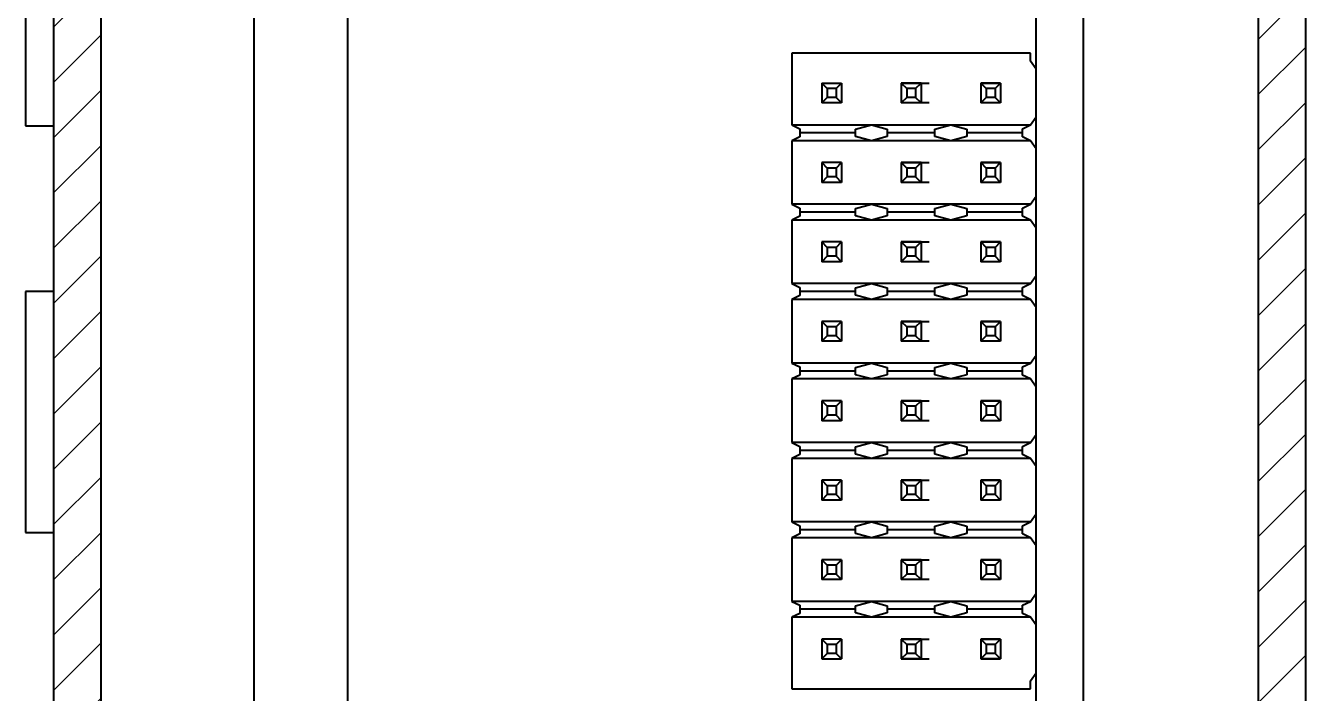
# Model space of a CAD drawing. Extents: x 260 to 1101, y 70 to 664.
# Drawn here: x 735.17 to 776.07, y 359.43 to 380.79 of the extents above; entities that cross this region are included whole.
import ezdxf

# ---------------------------------------------------------------- set-up
doc = ezdxf.new("R2010")
doc.units = 0
doc.header["$MEASUREMENT"] = 0
doc.layers.get('0').update_dxf_attribs({"linetype": 'CONTINUOUS'})
doc.layers.add('Основная', color=7, linetype='CONTINUOUS', lineweight=40)
doc.layers.add('штриховка', color=130, linetype='CONTINUOUS')

msp = doc.modelspace()

# ---------------------------------------------------------------- hatches: boundary and pattern name
at = {"layer": 'штриховка'}
h = msp.add_hatch(dxfattribs=at)
h.set_pattern_fill('ANSI31', color=256, scale=10)
h.paths.add_polyline_path([(776.071, 468.432), (736.071, 468.432), (736.071, 318.432), (776.071, 318.432)])
h.paths.add_polyline_path([(774.571, 466.932), (774.571, 319.932), (737.571, 319.932), (737.571, 466.932)], flags=16)
h.paths.add_polyline_path([(743.871, 461.932), (743.871, 460.932, -1.000003), (743.871, 457.932), (743.871, 405.932, -0.517639), (745.286, 403.932), (767.471, 403.932), (767.471, 403.432), (768.971, 403.432), (768.971, 402.432, -1), (768.971, 399.432), (768.971, 327.432, -1), (768.971, 324.432), (768.971, 323.432), (767.471, 323.432), (767.471, 324.682), (762.471, 324.682), (762.471, 327.182), (767.471, 327.182), (767.471, 328.932), (747.471, 328.932), (747.471, 337.636), (767.471, 337.636), (767.471, 340.183), (747.471, 340.192), (747.471, 350.636), (756.471, 350.636), (756.471, 353.437), (756.484, 353.535), (756.565, 353.64), (756.657, 353.678), (756.721, 353.687), (762.971, 353.687), (762.99, 353.829), (763.045, 353.962), (763.132, 354.076), (763.246, 354.163), (763.379, 354.218), (763.521, 354.237), (767.471, 354.237), (767.471, 360.093), (767.281, 359.836), (767.281, 359.582), (759.661, 359.582), (759.661, 361.868), (759.915, 361.992), (759.915, 362.122), (759.915, 362.252), (759.661, 362.376), (759.661, 364.408), (759.915, 364.532), (759.915, 364.662), (759.915, 364.792), (759.661, 364.916), (759.661, 366.948), (759.915, 367.072), (759.915, 367.202), (759.915, 367.332), (759.661, 367.456), (759.661, 369.488), (759.915, 369.612), (759.915, 369.742), (759.915, 369.872), (759.661, 369.996), (759.661, 372.028), (759.915, 372.152), (759.915, 372.282), (759.915, 372.412), (759.661, 372.536), (759.661, 374.568), (759.915, 374.692), (759.915, 374.822), (759.915, 374.952), (759.661, 375.076), (759.661, 377.108), (759.915, 377.232), (759.915, 377.362), (759.915, 377.492), (759.661, 377.616), (759.661, 379.902), (767.281, 379.902), (767.281, 379.648), (767.471, 379.39), (767.471, 381.232), (767.171, 381.232), (767.171, 382.832), (765.371, 382.832), (765.071, 382.832), (765.071, 382.157), (761.171, 382.157), (761.171, 382.832), (760.871, 382.832), (760.716, 382.852), (760.571, 382.912), (760.447, 383.007), (760.352, 383.132), (760.292, 383.276), (760.271, 383.432), (760.271, 383.882), (759.671, 383.882), (759.671, 394.982), (760.271, 394.982), (760.271, 395.432), (760.292, 395.587), (760.352, 395.732), (760.447, 395.856), (760.571, 395.951), (760.716, 396.011), (760.871, 396.032), (761.171, 396.032), (761.171, 396.707), (765.071, 396.707), (765.071, 396.032), (765.371, 396.032), (767.171, 396.032), (767.171, 397.632), (767.471, 397.632), (767.471, 399.682), (762.471, 399.682), (762.471, 402.182), (767.471, 402.182), (767.471, 403.432), (767.471, 403.932), (742.271, 403.932), (742.271, 406.932), (737.571, 406.932), (737.571, 456.932), (742.271, 456.932), (742.271, 461.932)], flags=0)
h.paths.add_polyline_path([(745.471, 393.932), (745.471, 392.932, -1), (745.471, 389.932), (745.471, 333.932, -1), (745.471, 330.932), (745.471, 329.932), (742.471, 329.932), (742.471, 334.182), (737.571, 334.182), (737.571, 389.682), (742.471, 389.682), (742.471, 393.932)], flags=0)
h.paths.add_polyline_path([(760.794, 395.671), (760.871, 395.682), (765.391, 395.682), (765.469, 395.671), (765.541, 395.641), (765.619, 395.582), (765.613, 395.582), (765.651, 395.532), (765.681, 395.459), (765.691, 395.382), (765.691, 383.482), (765.681, 383.404), (765.651, 383.332), (765.603, 383.27), (765.541, 383.222), (765.469, 383.192), (765.391, 383.182), (760.871, 383.182), (760.794, 383.192), (760.721, 383.222), (760.643, 383.282), (760.65, 383.282), (760.612, 383.332), (760.582, 383.404), (760.571, 383.482), (760.571, 385.257), (760.571, 395.382), (760.582, 395.459), (760.612, 395.532), (760.659, 395.594), (760.721, 395.641)], flags=0)
h.paths.add_polyline_path([(762.421, 395.296), (763.821, 395.296), (763.821, 395.283), (762.714, 395.283), (762.421, 395.283)], flags=0)
h.paths.add_polyline_path([(761.025, 393.607), (761.09, 393.607), (761.137, 393.607), (761.165, 393.607), (761.171, 393.607), (761.171, 391.802), (761.171, 391.257), (761.09, 391.257), (761.025, 391.257), (760.571, 391.257), (760.571, 387.607), (761.025, 387.607), (761.09, 387.607), (761.137, 387.607), (761.165, 387.607), (761.171, 387.607), (761.171, 385.802), (761.171, 385.257), (761.09, 385.257), (761.025, 385.257), (761.025, 387.607), (760.571, 387.607), (760.571, 391.257), (761.025, 391.257)], flags=0)
h.paths.add_polyline_path([(761.281, 394.982), (761.781, 394.982), (762.631, 394.982), (763.131, 394.982), (763.131, 393.432), (763.685, 393.432), (763.875, 393.432), (763.931, 393.432), (763.931, 393.328), (763.931, 392.432), (763.875, 392.432), (763.685, 392.432), (763.131, 392.432), (763.131, 390.932), (763.685, 390.932), (763.875, 390.932), (763.931, 390.932), (763.931, 390.828), (763.931, 389.932), (763.875, 389.932), (763.685, 389.932), (763.131, 389.932), (763.131, 388.932), (763.685, 388.932), (763.875, 388.932), (763.931, 388.932), (763.931, 388.828), (763.931, 387.932), (763.875, 387.932), (763.685, 387.932), (763.131, 387.932), (763.131, 386.432), (763.685, 386.432), (763.875, 386.432), (763.931, 386.432), (763.931, 385.536), (763.931, 385.432), (763.875, 385.432), (763.685, 385.432), (763.131, 385.432), (763.131, 383.882), (762.631, 383.882), (761.781, 383.882), (761.281, 383.882)], flags=0)
h.paths.add_polyline_path([(765.952, 395.582), (765.953, 395.582), (765.951, 395.587)], flags=0)
h.paths.add_polyline_path([(761.781, 394.982), (762.631, 394.982), (762.631, 383.882), (761.781, 383.882)], flags=0)
h.paths.add_polyline_path([(766.571, 390.632), (766.621, 390.632), (766.871, 390.632), (766.871, 393.257), (766.921, 393.257), (766.921, 392.607), (766.871, 392.607), (766.871, 390.757), (766.921, 390.757), (766.921, 390.107), (766.871, 390.107), (766.871, 390.632), (766.621, 390.632), (766.621, 388.232), (766.871, 388.232), (766.871, 388.757), (766.921, 388.757), (766.921, 388.107), (766.871, 388.107), (766.871, 386.257), (766.921, 386.257), (766.921, 385.607), (766.871, 385.607), (766.871, 388.232), (766.621, 388.232), (766.571, 388.232), (766.571, 383.882), (765.971, 383.882), (765.971, 383.432), (765.952, 383.282), (765.953, 383.282), (765.951, 383.276), (765.971, 383.432), (765.971, 383.882), (766.571, 383.882)], flags=0)
h.paths.add_polyline_path([(765.091, 393.607), (765.098, 393.607), (765.126, 393.607), (765.173, 393.607), (765.238, 393.607), (765.238, 391.257), (765.173, 391.257), (765.126, 391.257), (765.098, 391.257), (765.091, 391.257), (765.091, 391.802)], flags=0)
h.paths.add_polyline_path([(765.091, 387.607), (765.098, 387.607), (765.126, 387.607), (765.173, 387.607), (765.238, 387.607), (765.238, 385.257), (765.173, 385.257), (765.126, 385.257), (765.098, 385.257), (765.091, 385.257), (765.091, 385.802)], flags=0)
h.paths.add_polyline_path([(762.421, 383.58), (762.714, 383.58), (763.821, 383.58), (763.821, 383.568), (762.421, 383.568)], flags=0)
h.paths.add_polyline_path([(760.614, 378.949), (761.249, 378.949), (761.249, 378.314), (760.614, 378.314)], flags=0)
h.paths.add_polyline_path([(760.79, 378.773), (761.073, 378.773), (761.073, 378.49), (760.79, 378.49)], flags=0)
h.paths.add_polyline_path([(763.154, 378.949), (763.789, 378.949), (763.789, 378.314), (763.154, 378.314)], flags=0)
h.paths.add_polyline_path([(763.154, 378.949), (763.789, 378.949), (763.613, 378.773), (763.613, 378.49), (763.789, 378.314), (763.154, 378.314), (763.33, 378.49), (763.33, 378.773)], flags=0)
h.paths.add_polyline_path([(765.694, 378.949), (766.329, 378.949), (766.329, 378.314), (765.694, 378.314)], flags=0)
h.paths.add_polyline_path([(765.694, 378.949), (766.329, 378.949), (766.153, 378.773), (766.153, 378.49), (766.329, 378.314), (765.694, 378.314), (765.87, 378.49), (765.87, 378.773)], flags=0)
h.paths.add_polyline_path([(762.201, 377.616), (764.741, 377.616), (767.281, 377.616), (767.027, 377.492), (767.027, 377.362), (767.027, 377.232), (767.281, 377.108), (764.741, 377.108), (762.201, 377.108), (761.693, 377.245), (761.693, 377.362), (761.693, 377.478)], flags=0)
h.paths.add_polyline_path([(764.233, 377.362), (764.233, 377.478), (764.741, 377.616), (765.249, 377.478), (765.249, 377.362), (765.249, 377.245), (764.741, 377.108), (764.233, 377.245)], flags=0)
h.paths.add_polyline_path([(760.614, 376.409), (761.249, 376.409), (761.249, 375.774), (760.614, 375.774)], flags=0)
h.paths.add_polyline_path([(760.79, 376.233), (761.073, 376.233), (761.073, 375.95), (760.79, 375.95)], flags=0)
h.paths.add_polyline_path([(763.154, 376.409), (763.789, 376.409), (763.789, 375.774), (763.154, 375.774)], flags=0)
h.paths.add_polyline_path([(763.154, 376.409), (763.789, 376.409), (763.613, 376.233), (763.613, 375.95), (763.789, 375.774), (763.154, 375.774), (763.33, 375.95), (763.33, 376.233)], flags=0)
h.paths.add_polyline_path([(765.694, 376.409), (766.329, 376.409), (766.329, 375.774), (765.694, 375.774)], flags=0)
h.paths.add_polyline_path([(765.694, 376.409), (766.329, 376.409), (766.153, 376.233), (766.153, 375.95), (766.329, 375.774), (765.694, 375.774), (765.87, 375.95), (765.87, 376.233)], flags=0)
h.paths.add_polyline_path([(762.201, 375.076), (764.741, 375.076), (767.281, 375.076), (767.027, 374.952), (767.027, 374.822), (767.027, 374.692), (767.281, 374.568), (764.741, 374.568), (762.201, 374.568), (761.693, 374.705), (761.693, 374.822), (761.693, 374.938)], flags=0)
h.paths.add_polyline_path([(764.233, 374.822), (764.233, 374.938), (764.741, 375.076), (765.249, 374.938), (765.249, 374.822), (765.249, 374.705), (764.741, 374.568), (764.233, 374.705)], flags=0)
h.paths.add_polyline_path([(760.614, 373.869), (761.249, 373.869), (761.249, 373.234), (760.614, 373.234)], flags=0)
h.paths.add_polyline_path([(760.79, 373.693), (761.073, 373.693), (761.073, 373.41), (760.79, 373.41)], flags=0)
h.paths.add_polyline_path([(763.154, 373.869), (763.789, 373.869), (763.789, 373.234), (763.154, 373.234)], flags=0)
h.paths.add_polyline_path([(763.154, 373.869), (763.789, 373.869), (763.613, 373.693), (763.613, 373.41), (763.789, 373.234), (763.154, 373.234), (763.33, 373.41), (763.33, 373.693)], flags=0)
h.paths.add_polyline_path([(765.694, 373.869), (766.329, 373.869), (766.329, 373.234), (765.694, 373.234)], flags=0)
h.paths.add_polyline_path([(765.694, 373.869), (766.329, 373.869), (766.153, 373.693), (766.153, 373.41), (766.329, 373.234), (765.694, 373.234), (765.87, 373.41), (765.87, 373.693)], flags=0)
h.paths.add_polyline_path([(762.201, 372.536), (764.741, 372.536), (767.281, 372.536), (767.027, 372.412), (767.027, 372.282), (767.027, 372.152), (767.281, 372.028), (764.741, 372.028), (762.201, 372.028), (761.693, 372.165), (761.693, 372.282), (761.693, 372.398)], flags=0)
h.paths.add_polyline_path([(764.233, 372.282), (764.233, 372.398), (764.741, 372.536), (765.249, 372.398), (765.249, 372.282), (765.249, 372.165), (764.741, 372.028), (764.233, 372.165)], flags=0)
h.paths.add_polyline_path([(760.614, 371.329), (761.249, 371.329), (761.249, 370.694), (760.614, 370.694)], flags=0)
h.paths.add_polyline_path([(760.79, 371.153), (761.073, 371.153), (761.073, 370.87), (760.79, 370.87)], flags=0)
h.paths.add_polyline_path([(763.154, 371.329), (763.789, 371.329), (763.789, 370.694), (763.154, 370.694)], flags=0)
h.paths.add_polyline_path([(763.154, 371.329), (763.789, 371.329), (763.613, 371.153), (763.613, 370.87), (763.789, 370.694), (763.154, 370.694), (763.33, 370.87), (763.33, 371.153)], flags=0)
h.paths.add_polyline_path([(765.694, 371.329), (766.329, 371.329), (766.329, 370.694), (765.694, 370.694)], flags=0)
h.paths.add_polyline_path([(765.694, 371.329), (766.329, 371.329), (766.153, 371.153), (766.153, 370.87), (766.329, 370.694), (765.694, 370.694), (765.87, 370.87), (765.87, 371.153)], flags=0)
h.paths.add_polyline_path([(762.201, 369.996), (764.741, 369.996), (767.281, 369.996), (767.027, 369.872), (767.027, 369.742), (767.027, 369.612), (767.281, 369.488), (764.741, 369.488), (762.201, 369.488), (761.693, 369.625), (761.693, 369.742), (761.693, 369.858)], flags=0)
h.paths.add_polyline_path([(764.233, 369.742), (764.233, 369.858), (764.741, 369.996), (765.249, 369.858), (765.249, 369.742), (765.249, 369.625), (764.741, 369.488), (764.233, 369.625)], flags=0)
h.paths.add_polyline_path([(760.614, 368.789), (761.249, 368.789), (761.249, 368.154), (760.614, 368.154)], flags=0)
h.paths.add_polyline_path([(760.79, 368.613), (761.073, 368.613), (761.073, 368.33), (760.79, 368.33)], flags=0)
h.paths.add_polyline_path([(763.154, 368.789), (763.789, 368.789), (763.789, 368.154), (763.154, 368.154)], flags=0)
h.paths.add_polyline_path([(763.154, 368.789), (763.789, 368.789), (763.613, 368.613), (763.613, 368.33), (763.789, 368.154), (763.154, 368.154), (763.33, 368.33), (763.33, 368.613)], flags=0)
h.paths.add_polyline_path([(765.694, 368.789), (766.329, 368.789), (766.329, 368.154), (765.694, 368.154)], flags=0)
h.paths.add_polyline_path([(765.694, 368.789), (766.329, 368.789), (766.153, 368.613), (766.153, 368.33), (766.329, 368.154), (765.694, 368.154), (765.87, 368.33), (765.87, 368.613)], flags=0)
h.paths.add_polyline_path([(762.201, 367.456), (764.741, 367.456), (767.281, 367.456), (767.027, 367.332), (767.027, 367.202), (767.027, 367.072), (767.281, 366.948), (764.741, 366.948), (762.201, 366.948), (761.693, 367.085), (761.693, 367.202), (761.693, 367.318)], flags=0)
h.paths.add_polyline_path([(764.233, 367.202), (764.233, 367.318), (764.741, 367.456), (765.249, 367.318), (765.249, 367.202), (765.249, 367.085), (764.741, 366.948), (764.233, 367.085)], flags=0)
h.paths.add_polyline_path([(760.614, 366.249), (761.249, 366.249), (761.249, 365.614), (760.614, 365.614)], flags=0)
h.paths.add_polyline_path([(760.79, 366.073), (761.073, 366.073), (761.073, 365.79), (760.79, 365.79)], flags=0)
h.paths.add_polyline_path([(763.154, 366.249), (763.789, 366.249), (763.789, 365.614), (763.154, 365.614)], flags=0)
h.paths.add_polyline_path([(763.154, 366.249), (763.789, 366.249), (763.613, 366.073), (763.613, 365.79), (763.789, 365.614), (763.154, 365.614), (763.33, 365.79), (763.33, 366.073)], flags=0)
h.paths.add_polyline_path([(765.694, 366.249), (766.329, 366.249), (766.329, 365.614), (765.694, 365.614)], flags=0)
h.paths.add_polyline_path([(765.694, 366.249), (766.329, 366.249), (766.153, 366.073), (766.153, 365.79), (766.329, 365.614), (765.694, 365.614), (765.87, 365.79), (765.87, 366.073)], flags=0)
h.paths.add_polyline_path([(762.201, 364.916), (764.741, 364.916), (767.281, 364.916), (767.027, 364.792), (767.027, 364.662), (767.027, 364.532), (767.281, 364.408), (764.741, 364.408), (762.201, 364.408), (761.693, 364.545), (761.693, 364.662), (761.693, 364.778)], flags=0)
h.paths.add_polyline_path([(764.233, 364.662), (764.233, 364.778), (764.741, 364.916), (765.249, 364.778), (765.249, 364.662), (765.249, 364.545), (764.741, 364.408), (764.233, 364.545)], flags=0)
h.paths.add_polyline_path([(760.614, 363.709), (761.249, 363.709), (761.249, 363.074), (760.614, 363.074)], flags=0)
h.paths.add_polyline_path([(760.79, 363.533), (761.073, 363.533), (761.073, 363.25), (760.79, 363.25)], flags=0)
h.paths.add_polyline_path([(763.154, 363.709), (763.789, 363.709), (763.789, 363.074), (763.154, 363.074)], flags=0)
h.paths.add_polyline_path([(763.154, 363.709), (763.789, 363.709), (763.613, 363.533), (763.613, 363.25), (763.789, 363.074), (763.154, 363.074), (763.33, 363.25), (763.33, 363.533)], flags=0)
h.paths.add_polyline_path([(765.694, 363.709), (766.329, 363.709), (766.329, 363.074), (765.694, 363.074)], flags=0)
h.paths.add_polyline_path([(765.694, 363.709), (766.329, 363.709), (766.153, 363.533), (766.153, 363.25), (766.329, 363.074), (765.694, 363.074), (765.87, 363.25), (765.87, 363.533)], flags=0)
h.paths.add_polyline_path([(762.201, 362.376), (764.741, 362.376), (767.281, 362.376), (767.027, 362.252), (767.027, 362.122), (767.027, 361.992), (767.281, 361.868), (764.741, 361.868), (762.201, 361.868), (761.693, 362.005), (761.693, 362.122), (761.693, 362.238)], flags=0)
h.paths.add_polyline_path([(764.233, 362.122), (764.233, 362.238), (764.741, 362.376), (765.249, 362.238), (765.249, 362.122), (765.249, 362.005), (764.741, 361.868), (764.233, 362.005)], flags=0)
h.paths.add_polyline_path([(760.614, 361.169), (761.249, 361.169), (761.249, 360.534), (760.614, 360.534)], flags=0)
h.paths.add_polyline_path([(760.79, 360.993), (761.073, 360.993), (761.073, 360.71), (760.79, 360.71)], flags=0)
h.paths.add_polyline_path([(763.154, 361.169), (763.789, 361.169), (763.789, 360.534), (763.154, 360.534)], flags=0)
h.paths.add_polyline_path([(763.154, 361.169), (763.789, 361.169), (763.613, 360.993), (763.613, 360.71), (763.789, 360.534), (763.154, 360.534), (763.33, 360.71), (763.33, 360.993)], flags=0)
h.paths.add_polyline_path([(765.694, 361.169), (766.329, 361.169), (766.329, 360.534), (765.694, 360.534)], flags=0)
h.paths.add_polyline_path([(765.694, 361.169), (766.329, 361.169), (766.153, 360.993), (766.153, 360.71), (766.329, 360.534), (765.694, 360.534), (765.87, 360.71), (765.87, 360.993)], flags=0)
h.paths.add_polyline_path([(756.721, 353.437), (767.221, 353.437), (767.221, 353.501), (767.221, 353.562), (767.221, 353.613), (767.221, 353.653), (767.221, 353.678), (767.221, 353.687), (767.32, 353.674), (767.425, 353.593), (767.463, 353.501), (767.471, 353.437), (767.463, 353.437), (767.438, 353.437), (767.398, 353.437), (767.346, 353.437), (767.286, 353.437), (767.221, 353.437), (767.221, 344.937), (767.286, 344.937), (767.346, 344.937), (767.398, 344.937), (767.438, 344.937), (767.463, 344.937), (767.471, 344.937), (767.458, 344.838), (767.378, 344.733), (767.286, 344.695), (767.221, 344.687), (756.721, 344.687), (756.623, 344.7), (756.518, 344.78), (756.48, 344.872), (756.471, 344.937), (756.545, 344.937), (756.596, 344.937), (756.657, 344.937), (756.721, 344.937)], flags=0)
h.paths.add_polyline_path([(763.521, 353.737), (763.571, 353.737), (763.558, 353.735), (763.546, 353.73), (763.536, 353.722), (763.521, 353.703)], flags=0)
h.paths.add_polyline_path([(760.156, 352.229), (760.971, 352.337), (761.787, 352.229), (762.546, 351.915), (763.199, 351.414), (763.699, 350.762), (764.014, 350.002), (764.121, 349.187), (764.014, 348.371), (763.699, 347.612), (763.199, 346.959), (762.546, 346.459), (761.787, 346.144), (760.971, 346.037), (760.156, 346.144), (759.396, 346.459), (758.744, 346.959), (758.243, 347.612), (757.929, 348.371), (757.821, 349.187), (757.929, 350.002), (758.243, 350.762), (758.744, 351.414), (759.396, 351.915)], flags=0)
h.paths.add_polyline_path([(760.518, 350.877), (760.971, 350.937), (761.424, 350.877), (761.846, 350.702), (762.209, 350.424), (762.487, 350.062), (762.662, 349.64), (762.721, 349.187), (762.662, 348.734), (762.487, 348.312), (762.209, 347.949), (761.846, 347.671), (761.424, 347.496), (760.971, 347.437), (760.518, 347.496), (760.096, 347.671), (759.734, 347.949), (759.456, 348.312), (759.281, 348.734), (759.221, 349.187), (759.281, 349.64), (759.456, 350.062), (759.734, 350.424), (760.096, 350.702)], flags=0)
h.paths.add_polyline_path([(760.971, 350.737), (761.373, 350.684), (761.746, 350.529), (762.067, 350.283), (762.314, 349.962), (762.469, 349.588), (762.521, 349.187), (762.469, 348.786), (762.314, 348.412), (762.067, 348.091), (761.746, 347.844), (761.373, 347.689), (760.971, 347.637), (760.57, 347.689), (760.196, 347.844), (759.875, 348.091), (759.629, 348.412), (759.474, 348.786), (759.421, 349.187), (759.474, 349.588), (759.629, 349.962), (759.875, 350.283), (760.196, 350.529), (760.57, 350.684)], flags=0)
h.paths.add_polyline_path([(760.713, 350.153), (760.971, 350.187), (761.23, 350.153), (761.471, 350.053), (761.678, 349.894), (761.837, 349.687), (761.937, 349.445), (761.971, 349.187), (761.937, 348.928), (761.837, 348.687), (761.678, 348.48), (761.471, 348.321), (761.23, 348.221), (760.971, 348.187), (760.713, 348.221), (760.471, 348.321), (760.264, 348.48), (760.105, 348.687), (760.005, 348.928), (759.971, 349.187), (760.005, 349.445), (760.105, 349.687), (760.264, 349.894), (760.471, 350.053)], flags=0)

# ---------------------------------------------------------------- linework, layer by layer
msp.add_line((737.571, 389.682), (737.571, 334.182))
at = {"layer": 'Основная'}
for p, q in [((736.071, 318.432), (736.071, 468.432)), ((776.071, 468.432), (776.071, 318.432)), ((767.471, 323.432), (767.471, 403.432)), ((768.971, 403.432), (768.971, 323.432)), ((742.471, 329.932), (742.471, 393.932)), ((745.471, 329.932), (745.471, 393.932)), ((735.171, 385.282), (735.171, 377.582)), ((759.661, 379.902), (759.661, 377.616)), ((767.281, 379.902), (759.661, 379.902)), ((767.281, 379.648), (767.281, 379.902)), ((767.471, 379.39), (767.281, 379.648)), ((760.614, 378.949), (760.614, 378.314)), ((760.614, 378.949), (760.79, 378.773)), ((760.614, 378.949), (761.249, 378.949)), ((761.073, 378.773), (760.79, 378.773)), ((760.79, 378.773), (760.79, 378.49)), ((761.073, 378.773), (761.249, 378.949)), ((761.073, 378.773), (761.073, 378.49)), ((761.249, 378.949), (761.249, 378.314)), ((763.154, 378.949), (763.154, 378.314)), ((763.154, 378.949), (763.33, 378.773)), ((763.154, 378.949), (764.043, 378.949)), ((763.789, 378.949), (763.154, 378.949)), ((763.33, 378.773), (763.33, 378.49)), ((763.613, 378.773), (763.33, 378.773)), ((763.613, 378.773), (763.789, 378.949)), ((763.613, 378.773), (763.613, 378.49)), ((763.789, 378.949), (763.789, 378.314)), ((765.694, 378.949), (766.329, 378.949)), ((765.694, 378.949), (765.694, 378.314)), ((765.694, 378.949), (765.87, 378.773)), ((766.329, 378.949), (765.694, 378.949)), ((766.153, 378.773), (765.87, 378.773)), ((765.87, 378.773), (765.87, 378.49)), ((766.153, 378.773), (766.329, 378.949)), ((766.153, 378.773), (766.153, 378.49)), ((766.329, 378.949), (766.329, 378.314)), ((760.79, 378.49), (760.614, 378.314)), ((761.073, 378.49), (760.79, 378.49)), ((761.249, 378.314), (761.073, 378.49)), ((763.33, 378.49), (763.154, 378.314)), ((763.613, 378.49), (763.33, 378.49)), ((763.789, 378.314), (763.613, 378.49)), ((765.87, 378.49), (765.694, 378.314)), ((766.153, 378.49), (765.87, 378.49)), ((766.329, 378.314), (766.153, 378.49)), ((761.249, 378.314), (760.614, 378.314)), ((763.789, 378.314), (763.154, 378.314)), ((764.043, 378.314), (763.154, 378.314)), ((766.329, 378.314), (765.694, 378.314)), ((766.329, 378.314), (765.694, 378.314)), ((735.171, 377.582), (736.071, 377.582)), ((759.661, 377.616), (759.915, 377.492)), ((759.661, 377.616), (762.201, 377.616)), ((761.693, 377.478), (762.201, 377.616)), ((762.201, 377.616), (762.709, 377.478)), ((762.201, 377.616), (764.741, 377.616)), ((764.233, 377.478), (764.741, 377.616)), ((764.741, 377.616), (767.281, 377.616)), ((764.741, 377.616), (765.249, 377.478)), ((767.027, 377.492), (767.281, 377.616)), ((767.281, 377.616), (767.471, 377.873)), ((759.915, 377.232), (759.661, 377.108)), ((762.201, 377.108), (759.661, 377.108)), ((759.661, 377.108), (759.661, 375.076)), ((759.915, 377.492), (759.915, 377.362)), ((761.693, 377.362), (759.915, 377.362)), ((759.915, 377.362), (759.915, 377.232)), ((761.693, 377.362), (761.693, 377.478)), ((761.693, 377.245), (761.693, 377.362)), ((762.201, 377.108), (761.693, 377.245)), ((762.709, 377.245), (762.201, 377.108)), ((764.741, 377.108), (762.201, 377.108)), ((762.709, 377.478), (762.709, 377.362)), ((764.233, 377.362), (762.709, 377.362)), ((762.709, 377.362), (762.709, 377.245)), ((764.233, 377.362), (764.233, 377.478)), ((764.233, 377.245), (764.233, 377.362)), ((764.741, 377.108), (764.233, 377.245)), ((765.249, 377.245), (764.741, 377.108)), ((767.281, 377.108), (764.741, 377.108)), ((765.249, 377.478), (765.249, 377.362)), ((765.249, 377.362), (765.249, 377.245)), ((767.027, 377.362), (765.249, 377.362)), ((767.027, 377.362), (767.027, 377.492)), ((767.027, 377.232), (767.027, 377.362)), ((767.281, 377.108), (767.027, 377.232)), ((767.471, 376.85), (767.281, 377.108)), ((760.614, 376.409), (760.614, 375.774)), ((760.614, 376.409), (760.79, 376.233)), ((761.249, 376.409), (760.614, 376.409)), ((761.073, 376.233), (761.249, 376.409)), ((761.249, 376.409), (761.249, 375.774)), ((763.789, 376.409), (763.154, 376.409)), ((763.154, 376.409), (763.154, 375.774)), ((763.154, 376.409), (763.33, 376.233)), ((763.154, 376.409), (764.043, 376.409)), ((763.613, 376.233), (763.789, 376.409)), ((763.789, 376.409), (763.789, 375.774)), ((766.329, 376.409), (765.694, 376.409)), ((765.694, 376.409), (766.329, 376.409)), ((765.694, 376.409), (765.694, 375.774)), ((765.694, 376.409), (765.87, 376.233)), ((766.153, 376.233), (766.329, 376.409)), ((766.329, 376.409), (766.329, 375.774)), ((760.79, 375.95), (760.614, 375.774)), ((760.79, 376.233), (760.79, 375.95)), ((761.073, 376.233), (760.79, 376.233)), ((761.073, 375.95), (760.79, 375.95)), ((761.073, 376.233), (761.073, 375.95)), ((761.249, 375.774), (761.073, 375.95)), ((763.33, 375.95), (763.154, 375.774)), ((763.33, 376.233), (763.33, 375.95)), ((763.613, 376.233), (763.33, 376.233)), ((763.613, 375.95), (763.33, 375.95)), ((763.613, 376.233), (763.613, 375.95)), ((763.789, 375.774), (763.613, 375.95)), ((765.87, 375.95), (765.694, 375.774)), ((766.153, 376.233), (765.87, 376.233)), ((765.87, 376.233), (765.87, 375.95)), ((766.153, 375.95), (765.87, 375.95)), ((766.153, 376.233), (766.153, 375.95)), ((766.329, 375.774), (766.153, 375.95)), ((761.249, 375.774), (760.614, 375.774)), ((763.789, 375.774), (763.154, 375.774)), ((764.043, 375.774), (763.154, 375.774)), ((766.329, 375.774), (765.694, 375.774)), ((766.329, 375.774), (765.694, 375.774)), ((759.661, 375.076), (759.915, 374.952)), ((762.201, 375.076), (759.661, 375.076)), ((761.693, 374.938), (762.201, 375.076)), ((762.201, 375.076), (762.709, 374.938)), ((764.741, 375.076), (762.201, 375.076)), ((764.233, 374.938), (764.741, 375.076)), ((767.281, 375.076), (764.741, 375.076)), ((764.741, 375.076), (765.249, 374.938)), ((767.027, 374.952), (767.281, 375.076)), ((767.281, 375.076), (767.471, 375.333)), ((759.915, 374.692), (759.661, 374.568)), ((759.915, 374.952), (759.915, 374.822)), ((761.693, 374.822), (759.915, 374.822)), ((759.915, 374.822), (759.915, 374.692)), ((761.693, 374.822), (761.693, 374.938)), ((761.693, 374.705), (761.693, 374.822)), ((762.201, 374.568), (761.693, 374.705)), ((762.709, 374.705), (762.201, 374.568)), ((762.709, 374.938), (762.709, 374.822)), ((764.233, 374.822), (762.709, 374.822)), ((762.709, 374.822), (762.709, 374.705)), ((764.233, 374.822), (764.233, 374.938)), ((764.233, 374.705), (764.233, 374.822)), ((764.741, 374.568), (764.233, 374.705)), ((765.249, 374.705), (764.741, 374.568)), ((765.249, 374.938), (765.249, 374.822)), ((765.249, 374.822), (765.249, 374.705)), ((767.027, 374.822), (765.249, 374.822)), ((767.027, 374.822), (767.027, 374.952)), ((767.027, 374.692), (767.027, 374.822)), ((767.281, 374.568), (767.027, 374.692)), ((762.201, 374.568), (759.661, 374.568)), ((759.661, 374.568), (759.661, 372.536)), ((764.741, 374.568), (762.201, 374.568)), ((767.281, 374.568), (764.741, 374.568)), ((767.471, 374.31), (767.281, 374.568)), ((760.614, 373.869), (760.614, 373.234)), ((760.614, 373.869), (760.79, 373.693)), ((761.249, 373.869), (760.614, 373.869)), ((761.073, 373.693), (761.249, 373.869)), ((761.249, 373.869), (761.249, 373.234)), ((763.789, 373.869), (763.154, 373.869)), ((763.154, 373.869), (763.154, 373.234)), ((763.154, 373.869), (763.33, 373.693)), ((763.154, 373.869), (764.043, 373.869)), ((763.613, 373.693), (763.789, 373.869)), ((763.789, 373.869), (763.789, 373.234)), ((765.694, 373.869), (765.87, 373.693)), ((766.329, 373.869), (765.694, 373.869)), ((765.694, 373.869), (766.329, 373.869)), ((765.694, 373.869), (765.694, 373.234)), ((766.153, 373.693), (766.329, 373.869)), ((766.329, 373.869), (766.329, 373.234)), ((760.79, 373.693), (760.79, 373.41)), ((761.073, 373.693), (760.79, 373.693)), ((761.073, 373.693), (761.073, 373.41)), ((763.33, 373.693), (763.33, 373.41)), ((763.613, 373.693), (763.33, 373.693)), ((763.613, 373.693), (763.613, 373.41)), ((765.87, 373.693), (765.87, 373.41)), ((766.153, 373.693), (765.87, 373.693)), ((766.153, 373.693), (766.153, 373.41)), ((760.79, 373.41), (760.614, 373.234)), ((761.249, 373.234), (760.614, 373.234)), ((761.073, 373.41), (760.79, 373.41)), ((761.249, 373.234), (761.073, 373.41)), ((763.33, 373.41), (763.154, 373.234)), ((763.789, 373.234), (763.154, 373.234)), ((764.043, 373.234), (763.154, 373.234)), ((763.613, 373.41), (763.33, 373.41)), ((763.789, 373.234), (763.613, 373.41)), ((765.87, 373.41), (765.694, 373.234)), ((766.329, 373.234), (765.694, 373.234)), ((766.329, 373.234), (765.694, 373.234)), ((766.153, 373.41), (765.87, 373.41)), ((766.329, 373.234), (766.153, 373.41)), ((767.281, 372.536), (767.471, 372.793)), ((736.071, 372.282), (735.171, 372.282)), ((735.171, 372.282), (735.171, 364.582)), ((759.661, 372.536), (759.915, 372.412)), ((762.201, 372.536), (759.661, 372.536)), ((759.915, 372.412), (759.915, 372.282)), ((761.693, 372.282), (759.915, 372.282)), ((759.915, 372.282), (759.915, 372.152)), ((761.693, 372.398), (762.201, 372.536)), ((761.693, 372.282), (761.693, 372.398)), ((761.693, 372.165), (761.693, 372.282)), ((762.201, 372.536), (762.709, 372.398)), ((764.741, 372.536), (762.201, 372.536)), ((762.709, 372.398), (762.709, 372.282)), ((764.233, 372.282), (762.709, 372.282)), ((762.709, 372.282), (762.709, 372.165)), ((764.233, 372.398), (764.741, 372.536)), ((764.233, 372.282), (764.233, 372.398)), ((764.233, 372.165), (764.233, 372.282)), ((767.281, 372.536), (764.741, 372.536)), ((764.741, 372.536), (765.249, 372.398)), ((765.249, 372.398), (765.249, 372.282)), ((765.249, 372.282), (765.249, 372.165)), ((767.027, 372.282), (765.249, 372.282)), ((767.027, 372.412), (767.281, 372.536)), ((767.027, 372.282), (767.027, 372.412)), ((767.027, 372.152), (767.027, 372.282)), ((759.915, 372.152), (759.661, 372.028)), ((762.201, 372.028), (759.661, 372.028)), ((759.661, 372.028), (759.661, 369.996)), ((762.201, 372.028), (761.693, 372.165)), ((762.709, 372.165), (762.201, 372.028)), ((764.741, 372.028), (762.201, 372.028)), ((764.741, 372.028), (764.233, 372.165)), ((765.249, 372.165), (764.741, 372.028)), ((767.281, 372.028), (764.741, 372.028)), ((767.281, 372.028), (767.027, 372.152)), ((767.471, 371.77), (767.281, 372.028)), ((760.614, 371.329), (760.614, 370.694)), ((760.614, 371.329), (760.79, 371.153)), ((761.249, 371.329), (760.614, 371.329)), ((760.79, 371.153), (760.79, 370.87)), ((761.073, 371.153), (760.79, 371.153)), ((761.073, 371.153), (761.249, 371.329)), ((761.073, 371.153), (761.073, 370.87)), ((761.249, 371.329), (761.249, 370.694)), ((763.789, 371.329), (763.154, 371.329)), ((763.154, 371.329), (763.154, 370.694)), ((763.154, 371.329), (763.33, 371.153)), ((763.154, 371.329), (764.043, 371.329)), ((763.33, 371.153), (763.33, 370.87)), ((763.613, 371.153), (763.33, 371.153)), ((763.613, 371.153), (763.789, 371.329)), ((763.613, 371.153), (763.613, 370.87)), ((763.789, 371.329), (763.789, 370.694)), ((765.694, 371.329), (765.694, 370.694)), ((765.694, 371.329), (765.87, 371.153)), ((766.329, 371.329), (765.694, 371.329)), ((765.694, 371.329), (766.329, 371.329)), ((765.87, 371.153), (765.87, 370.87)), ((766.153, 371.153), (765.87, 371.153)), ((766.153, 371.153), (766.329, 371.329)), ((766.153, 371.153), (766.153, 370.87)), ((766.329, 371.329), (766.329, 370.694)), ((760.79, 370.87), (760.614, 370.694)), ((761.249, 370.694), (760.614, 370.694)), ((761.073, 370.87), (760.79, 370.87)), ((761.249, 370.694), (761.073, 370.87)), ((763.33, 370.87), (763.154, 370.694)), ((763.789, 370.694), (763.154, 370.694)), ((764.043, 370.694), (763.154, 370.694)), ((763.613, 370.87), (763.33, 370.87)), ((763.789, 370.694), (763.613, 370.87)), ((765.87, 370.87), (765.694, 370.694)), ((766.329, 370.694), (765.694, 370.694)), ((766.329, 370.694), (765.694, 370.694)), ((766.153, 370.87), (765.87, 370.87)), ((766.329, 370.694), (766.153, 370.87)), ((767.281, 369.996), (767.471, 370.253)), ((759.661, 369.996), (759.915, 369.872)), ((762.201, 369.996), (759.661, 369.996)), ((759.915, 369.872), (759.915, 369.742)), ((761.693, 369.742), (759.915, 369.742)), ((759.915, 369.742), (759.915, 369.612)), ((761.693, 369.858), (762.201, 369.996)), ((761.693, 369.742), (761.693, 369.858)), ((761.693, 369.625), (761.693, 369.742)), ((762.201, 369.996), (762.709, 369.858)), ((764.741, 369.996), (762.201, 369.996)), ((762.709, 369.858), (762.709, 369.742)), ((764.233, 369.742), (762.709, 369.742)), ((762.709, 369.742), (762.709, 369.625)), ((764.233, 369.858), (764.741, 369.996)), ((764.233, 369.742), (764.233, 369.858)), ((764.233, 369.625), (764.233, 369.742)), ((767.281, 369.996), (764.741, 369.996)), ((764.741, 369.996), (765.249, 369.858)), ((765.249, 369.858), (765.249, 369.742)), ((765.249, 369.742), (765.249, 369.625)), ((767.027, 369.742), (765.249, 369.742)), ((767.027, 369.872), (767.281, 369.996)), ((767.027, 369.742), (767.027, 369.872)), ((767.027, 369.612), (767.027, 369.742)), ((759.915, 369.612), (759.661, 369.488)), ((762.201, 369.488), (759.661, 369.488)), ((759.661, 369.488), (759.661, 367.456)), ((762.201, 369.488), (761.693, 369.625)), ((762.709, 369.625), (762.201, 369.488)), ((764.741, 369.488), (762.201, 369.488)), ((764.741, 369.488), (764.233, 369.625)), ((765.249, 369.625), (764.741, 369.488)), ((767.281, 369.488), (764.741, 369.488)), ((767.281, 369.488), (767.027, 369.612)), ((767.471, 369.23), (767.281, 369.488)), ((760.614, 368.789), (760.614, 368.154)), ((760.614, 368.789), (760.79, 368.613)), ((761.249, 368.789), (760.614, 368.789)), ((761.073, 368.613), (760.79, 368.613)), ((760.79, 368.613), (760.79, 368.33)), ((761.073, 368.613), (761.249, 368.789)), ((761.073, 368.613), (761.073, 368.33)), ((761.249, 368.789), (761.249, 368.154)), ((763.154, 368.789), (763.154, 368.154)), ((763.154, 368.789), (763.33, 368.613)), ((763.789, 368.789), (763.154, 368.789)), ((763.154, 368.789), (764.043, 368.789)), ((763.33, 368.613), (763.33, 368.33)), ((763.613, 368.613), (763.33, 368.613)), ((763.613, 368.613), (763.789, 368.789)), ((763.613, 368.613), (763.613, 368.33)), ((763.789, 368.789), (763.789, 368.154)), ((765.694, 368.789), (765.694, 368.154)), ((765.694, 368.789), (765.87, 368.613)), ((766.329, 368.789), (765.694, 368.789)), ((765.694, 368.789), (766.329, 368.789)), ((765.87, 368.613), (765.87, 368.33)), ((766.153, 368.613), (765.87, 368.613)), ((766.153, 368.613), (766.329, 368.789)), ((766.153, 368.613), (766.153, 368.33)), ((766.329, 368.789), (766.329, 368.154)), ((760.79, 368.33), (760.614, 368.154)), ((761.249, 368.154), (760.614, 368.154)), ((761.073, 368.33), (760.79, 368.33)), ((761.249, 368.154), (761.073, 368.33)), ((763.33, 368.33), (763.154, 368.154)), ((764.043, 368.154), (763.154, 368.154)), ((763.789, 368.154), (763.154, 368.154)), ((763.613, 368.33), (763.33, 368.33)), ((763.789, 368.154), (763.613, 368.33)), ((765.87, 368.33), (765.694, 368.154)), ((766.329, 368.154), (765.694, 368.154)), ((766.329, 368.154), (765.694, 368.154)), ((766.153, 368.33), (765.87, 368.33)), ((766.329, 368.154), (766.153, 368.33)), ((767.281, 367.456), (767.471, 367.713)), ((759.661, 367.456), (759.915, 367.332)), ((762.201, 367.456), (759.661, 367.456)), ((759.915, 367.332), (759.915, 367.202)), ((761.693, 367.318), (762.201, 367.456)), ((761.693, 367.202), (761.693, 367.318)), ((762.201, 367.456), (762.709, 367.318)), ((764.741, 367.456), (762.201, 367.456)), ((762.709, 367.318), (762.709, 367.202)), ((764.233, 367.318), (764.741, 367.456)), ((764.233, 367.202), (764.233, 367.318)), ((767.281, 367.456), (764.741, 367.456)), ((764.741, 367.456), (765.249, 367.318)), ((765.249, 367.318), (765.249, 367.202)), ((767.027, 367.332), (767.281, 367.456)), ((767.027, 367.202), (767.027, 367.332)), ((759.915, 367.072), (759.661, 366.948)), ((762.201, 366.948), (759.661, 366.948)), ((759.661, 366.948), (759.661, 364.916)), ((761.693, 367.202), (759.915, 367.202)), ((759.915, 367.202), (759.915, 367.072)), ((761.693, 367.085), (761.693, 367.202)), ((762.201, 366.948), (761.693, 367.085)), ((762.709, 367.085), (762.201, 366.948)), ((764.741, 366.948), (762.201, 366.948)), ((764.233, 367.202), (762.709, 367.202)), ((762.709, 367.202), (762.709, 367.085)), ((764.233, 367.085), (764.233, 367.202)), ((764.741, 366.948), (764.233, 367.085)), ((765.249, 367.085), (764.741, 366.948)), ((767.281, 366.948), (764.741, 366.948)), ((765.249, 367.202), (765.249, 367.085)), ((767.027, 367.202), (765.249, 367.202)), ((767.027, 367.072), (767.027, 367.202)), ((767.281, 366.948), (767.027, 367.072)), ((767.471, 366.69), (767.281, 366.948)), ((760.614, 366.249), (760.614, 365.614)), ((761.249, 366.249), (760.614, 366.249)), ((760.614, 366.249), (760.79, 366.073)), ((760.79, 366.073), (760.79, 365.79)), ((761.073, 366.073), (760.79, 366.073)), ((761.073, 366.073), (761.249, 366.249)), ((761.073, 366.073), (761.073, 365.79)), ((761.249, 366.249), (761.249, 365.614)), ((763.154, 366.249), (763.154, 365.614)), ((763.154, 366.249), (763.33, 366.073)), ((763.154, 366.249), (764.043, 366.249)), ((763.789, 366.249), (763.154, 366.249)), ((763.33, 366.073), (763.33, 365.79)), ((763.613, 366.073), (763.33, 366.073)), ((763.613, 366.073), (763.789, 366.249)), ((763.613, 366.073), (763.613, 365.79)), ((763.789, 366.249), (763.789, 365.614)), ((765.694, 366.249), (765.694, 365.614)), ((765.694, 366.249), (765.87, 366.073)), ((765.694, 366.249), (766.329, 366.249)), ((766.329, 366.249), (765.694, 366.249)), ((765.87, 366.073), (765.87, 365.79)), ((766.153, 366.073), (765.87, 366.073)), ((766.153, 366.073), (766.329, 366.249)), ((766.153, 366.073), (766.153, 365.79)), ((766.329, 366.249), (766.329, 365.614)), ((760.79, 365.79), (760.614, 365.614)), ((761.073, 365.79), (760.79, 365.79)), ((761.249, 365.614), (761.073, 365.79)), ((763.33, 365.79), (763.154, 365.614)), ((763.613, 365.79), (763.33, 365.79)), ((763.789, 365.614), (763.613, 365.79)), ((765.87, 365.79), (765.694, 365.614)), ((766.153, 365.79), (765.87, 365.79)), ((766.329, 365.614), (766.153, 365.79)), ((761.249, 365.614), (760.614, 365.614)), ((763.789, 365.614), (763.154, 365.614)), ((764.043, 365.614), (763.154, 365.614)), ((766.329, 365.614), (765.694, 365.614)), ((766.329, 365.614), (765.694, 365.614)), ((759.661, 364.916), (759.915, 364.792)), ((762.201, 364.916), (759.661, 364.916)), ((761.693, 364.778), (762.201, 364.916)), ((762.201, 364.916), (762.709, 364.778)), ((764.741, 364.916), (762.201, 364.916)), ((764.233, 364.778), (764.741, 364.916)), ((767.281, 364.916), (764.741, 364.916)), ((764.741, 364.916), (765.249, 364.778)), ((767.027, 364.792), (767.281, 364.916)), ((767.281, 364.916), (767.471, 365.173)), ((735.171, 364.582), (736.071, 364.582)), ((759.915, 364.532), (759.661, 364.408)), ((759.915, 364.792), (759.915, 364.662)), ((759.915, 364.662), (759.915, 364.532)), ((761.693, 364.662), (759.915, 364.662)), ((761.693, 364.662), (761.693, 364.778)), ((761.693, 364.545), (761.693, 364.662)), ((762.201, 364.408), (761.693, 364.545)), ((762.709, 364.545), (762.201, 364.408)), ((762.709, 364.778), (762.709, 364.662)), ((762.709, 364.662), (762.709, 364.545)), ((764.233, 364.662), (762.709, 364.662)), ((764.233, 364.662), (764.233, 364.778)), ((764.233, 364.545), (764.233, 364.662)), ((764.741, 364.408), (764.233, 364.545)), ((765.249, 364.545), (764.741, 364.408)), ((765.249, 364.778), (765.249, 364.662)), ((765.249, 364.662), (765.249, 364.545)), ((767.027, 364.662), (765.249, 364.662)), ((767.027, 364.662), (767.027, 364.792)), ((767.027, 364.532), (767.027, 364.662)), ((767.281, 364.408), (767.027, 364.532)), ((759.661, 364.408), (759.661, 362.376)), ((762.201, 364.408), (759.661, 364.408)), ((764.741, 364.408), (762.201, 364.408)), ((767.281, 364.408), (764.741, 364.408)), ((767.471, 364.15), (767.281, 364.408)), ((760.614, 363.709), (760.614, 363.074)), ((760.614, 363.709), (760.79, 363.533)), ((761.249, 363.709), (760.614, 363.709)), ((761.073, 363.533), (761.249, 363.709)), ((761.249, 363.709), (761.249, 363.074)), ((763.154, 363.709), (763.154, 363.074)), ((763.154, 363.709), (763.33, 363.533)), ((763.154, 363.709), (764.043, 363.709)), ((763.789, 363.709), (763.154, 363.709)), ((763.613, 363.533), (763.789, 363.709)), ((763.789, 363.709), (763.789, 363.074)), ((765.694, 363.709), (766.329, 363.709)), ((766.329, 363.709), (765.694, 363.709)), ((765.694, 363.709), (765.87, 363.533)), ((765.694, 363.709), (765.694, 363.074)), ((766.153, 363.533), (766.329, 363.709)), ((766.329, 363.709), (766.329, 363.074)), ((760.79, 363.25), (760.614, 363.074)), ((760.79, 363.533), (760.79, 363.25)), ((761.073, 363.533), (760.79, 363.533)), ((761.073, 363.25), (760.79, 363.25)), ((761.073, 363.533), (761.073, 363.25)), ((761.249, 363.074), (761.073, 363.25)), ((763.33, 363.25), (763.154, 363.074)), ((763.33, 363.533), (763.33, 363.25)), ((763.613, 363.533), (763.33, 363.533)), ((763.613, 363.25), (763.33, 363.25)), ((763.613, 363.533), (763.613, 363.25)), ((763.789, 363.074), (763.613, 363.25)), ((765.87, 363.25), (765.694, 363.074)), ((766.153, 363.533), (765.87, 363.533)), ((765.87, 363.533), (765.87, 363.25)), ((766.153, 363.25), (765.87, 363.25)), ((766.153, 363.533), (766.153, 363.25)), ((766.329, 363.074), (766.153, 363.25)), ((761.249, 363.074), (760.614, 363.074)), ((763.789, 363.074), (763.154, 363.074)), ((764.043, 363.074), (763.154, 363.074)), ((766.329, 363.074), (765.694, 363.074)), ((766.329, 363.074), (765.694, 363.074)), ((759.661, 362.376), (759.915, 362.252)), ((762.201, 362.376), (759.661, 362.376)), ((761.693, 362.238), (762.201, 362.376)), ((762.201, 362.376), (762.709, 362.238)), ((764.741, 362.376), (762.201, 362.376)), ((764.233, 362.238), (764.741, 362.376)), ((767.281, 362.376), (764.741, 362.376)), ((764.741, 362.376), (765.249, 362.238)), ((767.027, 362.252), (767.281, 362.376)), ((767.281, 362.376), (767.471, 362.633)), ((759.915, 361.992), (759.661, 361.868)), ((759.915, 362.252), (759.915, 362.122)), ((759.915, 362.122), (759.915, 361.992)), ((761.693, 362.122), (759.915, 362.122)), ((761.693, 362.122), (761.693, 362.238)), ((761.693, 362.005), (761.693, 362.122)), ((762.201, 361.868), (761.693, 362.005)), ((762.709, 362.005), (762.201, 361.868)), ((762.709, 362.238), (762.709, 362.122)), ((762.709, 362.122), (762.709, 362.005)), ((764.233, 362.122), (762.709, 362.122)), ((764.233, 362.122), (764.233, 362.238)), ((764.233, 362.005), (764.233, 362.122)), ((764.741, 361.868), (764.233, 362.005)), ((765.249, 362.005), (764.741, 361.868)), ((765.249, 362.238), (765.249, 362.122)), ((765.249, 362.122), (765.249, 362.005)), ((767.027, 362.122), (765.249, 362.122)), ((767.027, 362.122), (767.027, 362.252)), ((767.027, 361.992), (767.027, 362.122)), ((767.281, 361.868), (767.027, 361.992)), ((759.661, 361.868), (759.661, 359.582)), ((762.201, 361.868), (759.661, 361.868)), ((764.741, 361.868), (762.201, 361.868)), ((767.281, 361.868), (764.741, 361.868)), ((767.471, 361.61), (767.281, 361.868)), ((761.249, 361.169), (760.614, 361.169)), ((760.614, 361.169), (760.79, 360.993)), ((760.614, 361.169), (760.614, 360.534)), ((761.073, 360.993), (761.249, 361.169)), ((761.249, 361.169), (761.249, 360.534)), ((763.789, 361.169), (763.154, 361.169)), ((763.154, 361.169), (764.043, 361.169)), ((763.154, 361.169), (763.154, 360.534)), ((763.154, 361.169), (763.33, 360.993)), ((763.613, 360.993), (763.789, 361.169)), ((763.789, 361.169), (763.789, 360.534)), ((766.329, 361.169), (765.694, 361.169)), ((765.694, 361.169), (765.694, 360.534)), ((765.694, 361.169), (765.87, 360.993)), ((765.694, 361.169), (766.329, 361.169)), ((766.153, 360.993), (766.329, 361.169)), ((766.329, 361.169), (766.329, 360.534)), ((760.79, 360.993), (760.79, 360.71)), ((761.073, 360.993), (760.79, 360.993)), ((761.073, 360.993), (761.073, 360.71)), ((763.33, 360.993), (763.33, 360.71)), ((763.613, 360.993), (763.33, 360.993)), ((763.613, 360.993), (763.613, 360.71)), ((765.87, 360.993), (765.87, 360.71)), ((766.153, 360.993), (765.87, 360.993)), ((766.153, 360.993), (766.153, 360.71)), ((760.79, 360.71), (760.614, 360.534)), ((760.614, 360.534), (761.249, 360.534)), ((761.073, 360.71), (760.79, 360.71)), ((761.249, 360.534), (761.073, 360.71)), ((763.33, 360.71), (763.154, 360.534)), ((763.154, 360.534), (764.043, 360.534)), ((763.789, 360.534), (763.154, 360.534)), ((763.613, 360.71), (763.33, 360.71)), ((763.789, 360.534), (763.613, 360.71)), ((765.87, 360.71), (765.694, 360.534)), ((766.329, 360.534), (765.694, 360.534)), ((765.694, 360.534), (766.329, 360.534)), ((766.153, 360.71), (765.87, 360.71)), ((766.329, 360.534), (766.153, 360.71)), ((767.281, 359.836), (767.471, 360.093)), ((759.661, 359.582), (767.281, 359.582)), ((767.281, 359.582), (767.281, 359.836))]:
    msp.add_line(p, q, dxfattribs=at)
for points in [[(776.071, 318.432), (736.071, 318.432), (736.071, 468.432), (776.071, 468.432)], [(737.571, 319.932), (774.571, 319.932), (774.571, 466.932), (737.571, 466.932)]]:
    msp.add_lwpolyline(points, close=True, dxfattribs=at)

doc.saveas('drawing.dxf')
